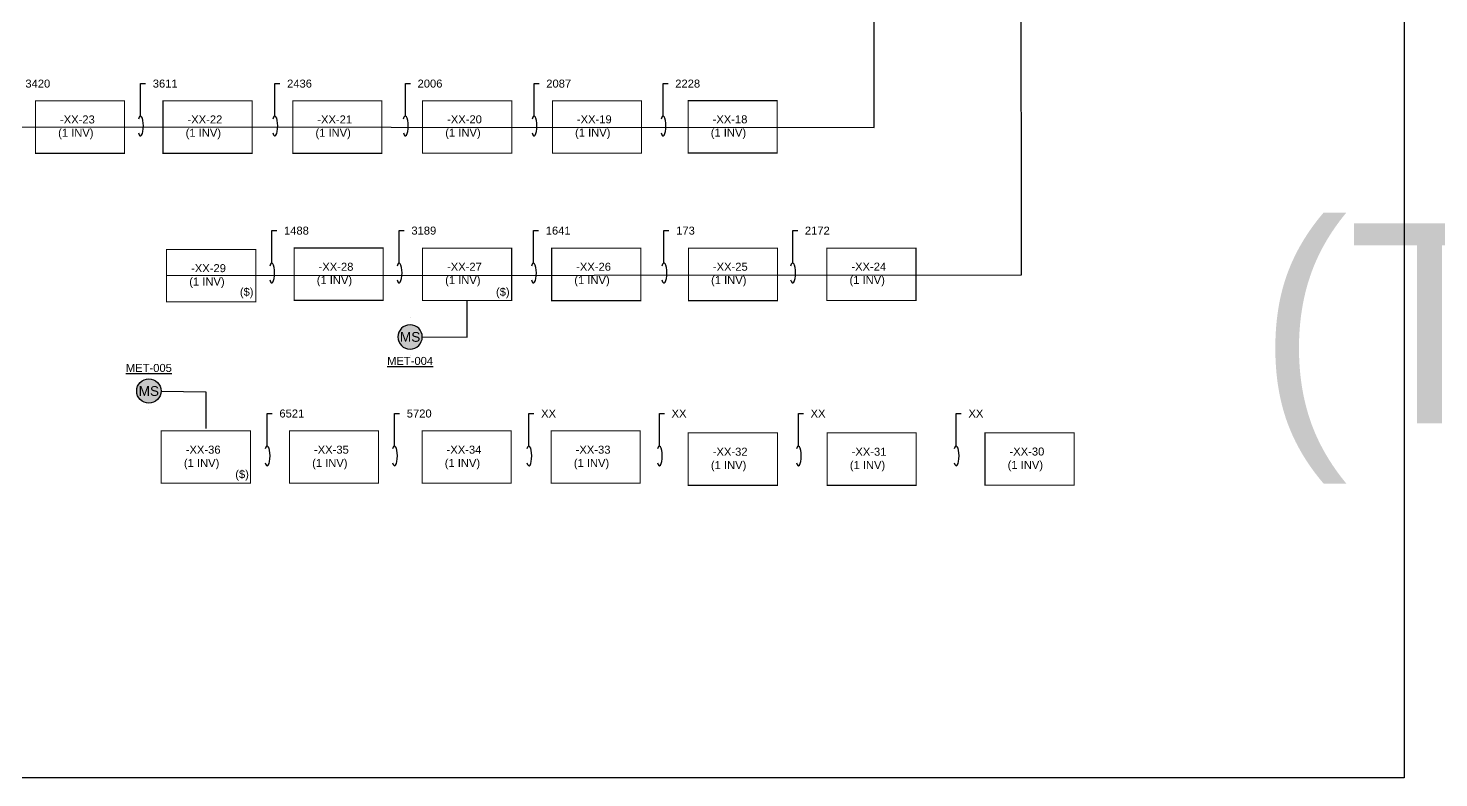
# Model space of a CAD drawing. Header units: feet. Extents: x -17 to 246, y -88 to 32.
# Drawn here: x 111.07 to 128.69, y -58.14 to -48.77 of the extents above; entities that cross this region are included whole.
import ezdxf
from ezdxf import colors
from ezdxf.entities.mleader import LeaderData, LeaderLine
from ezdxf.enums import TextEntityAlignment as Align
from ezdxf.math import Vec2, Vec3

# ---------------------------------------------------------------- set-up
doc = ezdxf.new("R2018")
doc.units = ezdxf.units.FT
doc.header["$MEASUREMENT"] = 0
doc.set_wipeout_variables(frame=1)
doc.linetypes.add('PHANTOM2', pattern=[1.25, 0.625, -0.125, 0.125, -0.125, 0.125, -0.125])
for name, color, linetype in [('E-1LIN-EQPM-ENCL', 8, 'PHANTOM2'), ('E-CABL-FO-6_STND', 121, 'FIBER_OPTIC_6 STRAND'), ('G-ANNO-TEXT', 1, 'Continuous')]:
    doc.layers.add(name, color=color, linetype=linetype)
doc.layers.add('G-NPLT', color=67, linetype='Continuous', plot=False)
doc.styles.add('NEI-A', font='arial.ttf')
doc.styles.get("Standard").update_dxf_attribs({"font": 'arial.ttf'})
doc.linetypes.add('FIBER_OPTIC_6 STRAND', pattern='A,0.2,-0.05,0,-0.05,0.2,-0.15,["FO",Standard,S=0.1,R=0,X=-0.04,Y=-0.05],-0.25,0.2,-0.05,0,-0.05', length=1.2)
doc.linetypes.add('FIBER_OPTIC_FEEDER (OVERALL.5x)', pattern='A,0.1,-0.025,0,-0.025,0.1,-0.2,["FOF",Standard,S=0.13,R=0,X=-0.18,Y=-0.05],-0.2,0.1,-0.025,0,-0.025', length=0.8)

# ---------------------------------------------------------------- blocks, each defined once
blk = doc.blocks.new('PCS')
blk.add_wipeout([(10.99599950689899, 16.644323443245312), (12.109496882982516, 16.644323443245312), (12.109496882982516, 15.98943895719498), (10.99599950689899, 15.98943895719498)])
at = {"layer": 'E-1LIN-EQPM-ENCL', "linetype": 'Continuous', "const_width": 0.01350840653452756}
blk.add_lwpolyline([(12.10949688298251, 16.64432344324531), (10.99599950689899, 16.64432344324531), (10.99599950689899, 15.98943895719498), (12.10949688298251, 15.98943895719498)], close=True, dxfattribs=at)
blk = doc.blocks.new('*U20')
at = {"color": 7}
for p, q in [((0, 0), (-0.9593041620343069, 0.0008158204899417599)), ((0.125, -4.934324553889587e-17), (0, 0))]:
    blk.add_line(p, q, dxfattribs=at)
blk.add_ellipse((-1.037429133783142, 0.000882260264990259), major_axis=(-0.07812497174883515, 6.643977504867601e-05), ratio=0.5999999999999995, dxfattribs=at)
at = {"lineweight": 30, "flags": 104}
blk.add_attdef('TAG', text='', height=0.1, dxfattribs=at).set_placement((0.2060868685137543, 0.002012155059132605), align=Align.MIDDLE_LEFT)
blk = doc.blocks.new('*U29')
h = blk.add_hatch(color=255)
h.dxf.hatch_style = 1
edge = h.paths.add_edge_path()
edge.add_arc((0, 0), 0.15625, 0, 360)
at = {"layer": 'Defpoints', "color": 2}
for p, q in [((0, 0.24375), (0, 0.24375)), ((0, -0.24375), (0, -0.24375))]:
    blk.add_line(p, q, dxfattribs=at)
at = {"layer": 'G-ANNO-TEXT', "linetype": 'Continuous'}
blk.add_circle((0, 0), 0.15625, dxfattribs=at)
at = {"layer": 'G-ANNO-TEXT', "style": 'NEI-A'}
blk.add_attdef('PV_LEGEND_CALLOUT', text='', height=0.125, dxfattribs=at).set_placement((0, 0), align=Align.MIDDLE_CENTER)
blk.add_attdef('PV_LEGEND_DESCRIPTION', text='', height=0.1, dxfattribs=at).set_placement((0.625, 0), align=Align.MIDDLE_LEFT)
blk = doc.blocks.new('*U30')
h = blk.add_hatch(color=255)
h.dxf.hatch_style = 1
edge = h.paths.add_edge_path()
edge.add_arc((0, 0), 0.15625, 0, 360)
at = {"layer": 'Defpoints', "color": 2}
for p, q in [((0, 0.24375), (0, 0.24375)), ((0, -0.24375), (0, -0.24375))]:
    blk.add_line(p, q, dxfattribs=at)
at = {"layer": 'G-ANNO-TEXT', "linetype": 'Continuous'}
blk.add_circle((0, 0), 0.15625, dxfattribs=at)
at = {"layer": 'G-ANNO-TEXT', "style": 'NEI-A'}
blk.add_attdef('PV_LEGEND_CALLOUT', text='', height=0.125, dxfattribs=at).set_placement((0, 0), align=Align.MIDDLE_CENTER)
blk.add_attdef('PV_LEGEND_DESCRIPTION', text='', height=0.1, dxfattribs=at).set_placement((0.625, 0), align=Align.MIDDLE_LEFT)
blk = doc.blocks.new('Equipment Callout Arrowhead')
at = {"color": 0}
blk.add_ellipse((0, 0), major_axis=(0.9902362593291456, -9.069595927502392e-15), ratio=0.2867900931434269, start_param=-0.7998807661979344, end_param=3.94147341978779, dxfattribs=at)

msp = doc.modelspace()

# ---------------------------------------------------------------- linework, layer by layer
at = {"layer": 'E-CABL-FO-6_STND', "ltscale": 0.8, "flags": 128}
for points in [[(115.9909656277778, -52.6289412785553), (116.5504698241469, -52.63101285327653), (116.5504698241469, -52.17343175167249)], [(112.7274949354609, -53.30490718702338), (113.28699913183, -53.31566201886428), (113.28699913183, -53.77324312046832)]]:
    msp.add_lwpolyline(points, dxfattribs=at)

# ---------------------------------------------------------------- block references
for p in [(100.1630517478507, -66.32429113514152), (101.7559034084966, -66.32429113514152), (103.3774025533666, -66.32429113514152), (104.9989016982367, -66.32272426043465), (106.6204008431068, -66.32272426043465), (108.3156327193949, -66.32028235185606), (101.8009809524707, -68.17916627932482), (103.3936750657963, -68.16151880255264), (106.611134728708, -68.16530111188717), (108.3194253879514, -68.16530111188717), (110.0488473959234, -68.16373423718031), (103.3361752173329, -70.4474026065366), (104.9925360690924, -70.4474026065366), (106.6049625941647, -70.4474026065366), (108.317507582626, -70.47317812707153), (110.0526129103189, -70.47317812707153), (112.024367222793, -70.47073621849293)]:
    msp.add_blockref('PCS', p)
at = {"layer": 'G-ANNO-TEXT'}
ref = msp.add_blockref('*U20', (126.2581001146086, -51.20713785547543), dxfattribs=dict(at, xscale=-0.8829409089627208, yscale=0.8829409089627208, zscale=0.8829409089627208, rotation=180))
lines = msp.add_mtext('(TYP.) FOR CABLE TAGGING SEE FO TABLES, THIS DWG.', dxfattribs={"layer": '0', "insert": (126.4400626416194, -51.20891446949231), "char_height": 2.5, "attachment_point": 1, "bg_fill": 3, "box_fill_scale": 1.5, "bg_fill_color": 256, "bg_fill_transparency": 0})
ref.add_attrib('TAG', '', (126.4400626416194, -51.20891446949231), dxfattribs={"flags": 104}).embed_mtext(lines)
ref = msp.add_blockref('*U29', (115.8390906232086, -52.6289412785553), dxfattribs=dict(at, xscale=-0.9720000292433572, yscale=0.9720000292433572, zscale=0.9720000292433572, rotation=180))
ref.add_attrib('PV_LEGEND_CALLOUT', 'MS', dxfattribs={"height": 0.1215000036554196, "style": 'NEI-A'}).set_placement((115.8390906232086, -52.6289412785553), align=Align.MIDDLE_CENTER)
ref = msp.add_blockref('*U30', (112.5756199308917, -53.30490718702338), dxfattribs=dict(at, xscale=0.9720000292433572, yscale=0.9720000292433572, zscale=0.9720000292433572))
ref.add_attrib('PV_LEGEND_CALLOUT', 'MS', dxfattribs={"height": 0.1215000036554196, "style": 'NEI-A'}).set_placement((112.5756199308917, -53.30490718702338), align=Align.MIDDLE_CENTER)

# ---------------------------------------------------------------- texts
at = {"layer": 'G-ANNO-TEXT', "char_height": 0.1, "width": 0.2797221315119032, "style": 'NEI-A'}
for s, insert, attachment_point in [('{\\LMET-005}', (112.5756199308917, -53.06798217989531), 8), ('{\\LMET-004}', (115.8390906232086, -52.8786926922455), 2)]:
    msp.add_mtext(s, dxfattribs=dict(at, insert=insert, attachment_point=attachment_point))

# ---------------------------------------------------------------- next in the draw order: linework, layer by layer
at = {"color": 120, "linetype": 'FIBER_OPTIC_FEEDER (OVERALL.5x)', "flags": 128}
msp.add_lwpolyline([(109.5661995941039, -50.00240226858286), (121.6356929141763, -50.0104158459925), (121.6220803886122, -39.62862085146907)], dxfattribs=at)

# ---------------------------------------------------------------- next in the draw order: block references
for p in [(104.9977216292062, -68.16287070886747), (101.7342509368893, -70.4474026065366)]:
    msp.add_blockref('PCS', p)

# ---------------------------------------------------------------- next in the draw order: texts
at = {"layer": 'G-ANNO-TEXT', "char_height": 0.1, "attachment_point": 5, "style": 'NEI-A'}
for s, width, insert in [('\xa0-XX-23 \\P(1 INV)', 1.074078843687393, (111.6632586661157, -50.00932010833851)), ('\xa0-XX-22 \\P(1 INV)', 1.074078843687393, (113.2561103267615, -50.00932010833851)), ('\xa0-XX-21 \\P(1 INV)', 1.074078843687393, (114.8776094716316, -50.00932010833851)), ('\xa0-XX-20 \\P(1 INV)', 1.074078843687393, (116.4991086165016, -50.00775323363165)), ('\xa0-XX-19 \\P(1 INV)', 1.074078843687393, (118.1206077613717, -50.00775323363165)), ('\xa0-XX-18 \\P(1 INV)', 1.074078843687393, (119.8158396376598, -50.00775323363165)), ('\xa0-XX-29 \\P(1 INV)', 1.074078843687393, (113.3011878707356, -51.86797756185634)), ('\xa0-XX-28 \\P(1 INV)', 1.074078843687393, (114.8938819840612, -51.85033008508415)), ('\xa0-XX-26 \\P(1 INV)', 1.074078843687393, (118.1113416469729, -51.85033008508415)), ('\xa0-XX-25 \\P(1 INV)', 1.074078843687393, (119.8196323062164, -51.85033008508415)), ('\xa0-XX-24 \\P(1 INV)', 1.074078843687393, (121.5490543141883, -51.84876321037728)), ('($)', 0.28859375, (113.7974793030949, -52.08045205369126)), ('\xa0-XX-35 \\P(1 INV)', 1.074078843687393, (114.8363821355978, -54.13621388906814)), ('\xa0-XX-34 \\P(1 INV)', 1.074078843687393, (116.4927429873573, -54.13621388906815)), ('\xa0-XX-33 \\P(1 INV)', 1.074078843687393, (118.1051695124297, -54.13621388906815)), ('\xa0-XX-32 \\P(1 INV)', 1.074078843687393, (119.817714500891, -54.16198940960307)), ('\xa0-XX-31 \\P(1 INV)', 1.074078843687393, (121.5528198285839, -54.16198940960307)), ('\xa0-XX-30 \\P(1 INV)', 1.074078843687393, (123.5245741410579, -54.15954750102446))]:
    msp.add_mtext_dynamic_manual_height_columns(s, width=width, gutter_width=0.546875, heights=[0], dxfattribs=dict(at, insert=insert))

# ---------------------------------------------------------------- next in the draw order: leaders
at = {"layer": 'G-ANNO-TEXT'}
ml = msp.add_multileader_mtext('Standard', dxfattribs=at)
ml.set_content('3420', color=256, style='NEI-A')
ml.set_leader_properties()
ml.set_arrow_properties(name='Equipment Callout Arrowhead')
ml.build(insert=Vec2(0, 0))
ml.multileader.update_dxf_attribs({"dogleg_length": 0.0625, "arrow_head_size": 0.125})
ctx = ml.context
ctx.base_point, ctx.char_height, ctx.arrow_head_size, ctx.landing_gap_size, ctx.plane_origin = Vec3(110.9430268557288, -49.46298232090412), 0.1, 0.125, 0.09, Vec3(110.8808948647409, -49.99267564129978)
notes = []
notes.append((ctx, [(0, (1, 1, 0), (110.8805268557288, -49.46298232090412), (1, 0), 0.0625, [(0, [(110.8808948647409, -49.99267564129978)], 0, [])])]))
ctx.mtext.insert, ctx.mtext.width, ctx.mtext.flow_direction = Vec3(111.0330268557288, -49.41294821449211), 0.001068212824010913, 5
ml = msp.add_multileader_mtext('Standard', dxfattribs=at)
ml.set_content('3611', color=256, style='NEI-A')
ml.set_leader_properties()
ml.set_arrow_properties(name='Equipment Callout Arrowhead')
ml.build(insert=Vec2(0, 0))
ml.multileader.update_dxf_attribs({"dogleg_length": 0.0625, "arrow_head_size": 0.125})
ctx = ml.context
ctx.base_point, ctx.char_height, ctx.arrow_head_size, ctx.landing_gap_size, ctx.plane_origin = Vec3(112.5341871890994, -49.46298232090412), 0.1, 0.125, 0.09, Vec3(112.4720551981115, -49.99267564129978)
notes.append((ctx, [(0, (1, 1, 0), (112.4716871890994, -49.46298232090412), (1, 0), 0.0625, [(0, [(112.4720551981115, -49.99267564129978)], 0, [])])]))
ctx.mtext.insert, ctx.mtext.width, ctx.mtext.flow_direction = Vec3(112.6241871890994, -49.41294821449211), 0.001068212824010913, 5
ml = msp.add_multileader_mtext('Standard', dxfattribs=at)
ml.set_content('2436', color=256, style='NEI-A')
ml.set_leader_properties()
ml.set_arrow_properties(name='Equipment Callout Arrowhead')
ml.build(insert=Vec2(0, 0))
ml.multileader.update_dxf_attribs({"dogleg_length": 0.0625, "arrow_head_size": 0.125})
ctx = ml.context
ctx.base_point, ctx.char_height, ctx.arrow_head_size, ctx.landing_gap_size, ctx.plane_origin = Vec3(114.2123508428006, -49.46298232090412), 0.1, 0.125, 0.09, Vec3(114.1502188518127, -49.99267564129978)
notes.append((ctx, [(0, (1, 1, 0), (114.1498508428006, -49.46298232090412), (1, 0), 0.0625, [(0, [(114.1502188518127, -49.99267564129978)], 0, [])])]))
ctx.mtext.insert, ctx.mtext.width, ctx.mtext.flow_direction = Vec3(114.3023508428006, -49.41294821449211), 0.001068212824010913, 5
ml = msp.add_multileader_mtext('Standard', dxfattribs=at)
ml.set_content('2006', color=256, style='NEI-A')
ml.set_leader_properties()
ml.set_arrow_properties(name='Equipment Callout Arrowhead')
ml.build(insert=Vec2(0, 0))
ml.multileader.update_dxf_attribs({"dogleg_length": 0.0625, "arrow_head_size": 0.125})
ctx = ml.context
ctx.base_point, ctx.char_height, ctx.arrow_head_size, ctx.landing_gap_size, ctx.plane_origin = Vec3(115.8419907389761, -49.46298232090412), 0.1, 0.125, 0.09, Vec3(115.7798587479882, -49.99267564129979)
notes.append((ctx, [(0, (1, 1, 0), (115.7794907389761, -49.46298232090412), (1, 0), 0.0625, [(0, [(115.7798587479882, -49.99267564129979)], 0, [])])]))
ctx.mtext.insert, ctx.mtext.width, ctx.mtext.flow_direction = Vec3(115.9319907389761, -49.41294821449212), 0.001068212824010913, 5
ml = msp.add_multileader_mtext('Standard', dxfattribs=at)
ml.set_content('2087', color=256, style='NEI-A')
ml.set_leader_properties()
ml.set_arrow_properties(name='Equipment Callout Arrowhead')
ml.build(insert=Vec2(0, 0))
ml.multileader.update_dxf_attribs({"dogleg_length": 0.0625, "arrow_head_size": 0.125})
ctx = ml.context
ctx.base_point, ctx.char_height, ctx.arrow_head_size, ctx.landing_gap_size, ctx.plane_origin = Vec3(117.449863374907, -49.46298232090413), 0.1, 0.125, 0.09, Vec3(117.3877313839191, -49.9926756412998)
notes.append((ctx, [(0, (1, 1, 0), (117.387363374907, -49.46298232090413), (1, 0), 0.0625, [(0, [(117.3877313839191, -49.9926756412998)], 0, [])])]))
ctx.mtext.insert, ctx.mtext.width, ctx.mtext.flow_direction = Vec3(117.539863374907, -49.41294821449213), 0.001068212824010913, 5
ml = msp.add_multileader_mtext('Standard', dxfattribs=at)
ml.set_content('2228', color=256, style='NEI-A')
ml.set_leader_properties()
ml.set_arrow_properties(name='Equipment Callout Arrowhead')
ml.build(insert=Vec2(0, 0))
ml.multileader.update_dxf_attribs({"dogleg_length": 0.0625, "arrow_head_size": 0.125})
ctx = ml.context
ctx.base_point, ctx.char_height, ctx.arrow_head_size, ctx.landing_gap_size, ctx.plane_origin = Vec3(119.061277894572, -49.46298232090413), 0.1, 0.125, 0.09, Vec3(118.9991459035841, -49.9926756412998)
notes.append((ctx, [(0, (1, 1, 0), (118.998777894572, -49.46298232090413), (1, 0), 0.0625, [(0, [(118.9991459035841, -49.9926756412998)], 0, [])])]))
ctx.mtext.insert, ctx.mtext.width, ctx.mtext.flow_direction = Vec3(119.151277894572, -49.41294821449213), 0.001068212824010913, 5
ml = msp.add_multileader_mtext('Standard', dxfattribs=at)
ml.set_content('1488', color=256, style='NEI-A')
ml.set_leader_properties()
ml.set_arrow_properties(name='Equipment Callout Arrowhead')
ml.build(insert=Vec2(0, 0))
ml.multileader.update_dxf_attribs({"dogleg_length": 0.0625, "arrow_head_size": 0.125})
ctx = ml.context
ctx.base_point, ctx.char_height, ctx.arrow_head_size, ctx.landing_gap_size, ctx.plane_origin = Vec3(114.1736501736744, -51.30020998831522), 0.1, 0.125, 0.09, Vec3(114.1115181826865, -51.82990330871089)
notes.append((ctx, [(0, (1, 1, 0), (114.1111501736744, -51.30020998831522), (1, 0), 0.0625, [(0, [(114.1115181826865, -51.82990330871089)], 0, [])])]))
ctx.mtext.insert, ctx.mtext.width, ctx.mtext.flow_direction = Vec3(114.2636501736744, -51.25017588190322), 0.001068212824010913, 5
ml = msp.add_multileader_mtext('Standard', dxfattribs=at)
ml.set_content('1641', color=256, style='NEI-A')
ml.set_leader_properties()
ml.set_arrow_properties(name='Equipment Callout Arrowhead')
ml.build(insert=Vec2(0, 0))
ml.multileader.update_dxf_attribs({"dogleg_length": 0.0625, "arrow_head_size": 0.125})
ctx = ml.context
ctx.base_point, ctx.char_height, ctx.arrow_head_size, ctx.landing_gap_size, ctx.plane_origin = Vec3(117.4429741607462, -51.30020998831522), 0.1, 0.125, 0.09, Vec3(117.3808421697583, -51.82990330871089)
notes.append((ctx, [(0, (1, 1, 0), (117.3804741607462, -51.30020998831522), (1, 0), 0.0625, [(0, [(117.3808421697583, -51.82990330871089)], 0, [])])]))
ctx.mtext.insert, ctx.mtext.width, ctx.mtext.flow_direction = Vec3(117.5329741607462, -51.25017588190322), 0.001068212824010913, 5
ml = msp.add_multileader_mtext('Standard', dxfattribs=at)
ml.set_content('173', color=256, style='NEI-A')
ml.set_leader_properties()
ml.set_arrow_properties(name='Equipment Callout Arrowhead')
ml.build(insert=Vec2(0, 0))
ml.multileader.update_dxf_attribs({"dogleg_length": 0.0625, "arrow_head_size": 0.125})
ctx = ml.context
ctx.base_point, ctx.char_height, ctx.arrow_head_size, ctx.landing_gap_size, ctx.plane_origin = Vec3(119.0726140569217, -51.30020998831523), 0.1, 0.125, 0.09, Vec3(119.0104820659338, -51.8299033087109)
notes.append((ctx, [(0, (1, 1, 0), (119.0101140569217, -51.30020998831523), (1, 0), 0.0625, [(0, [(119.0104820659338, -51.8299033087109)], 0, [])])]))
ctx.mtext.insert, ctx.mtext.width, ctx.mtext.flow_direction = Vec3(119.1626140569217, -51.25017588190322), 0.001068212824010913, 5
ml = msp.add_multileader_mtext('Standard', dxfattribs=at)
ml.set_content('2172', color=256, style='NEI-A')
ml.set_leader_properties()
ml.set_arrow_properties(name='Equipment Callout Arrowhead')
ml.build(insert=Vec2(0, 0))
ml.multileader.update_dxf_attribs({"dogleg_length": 0.0625, "arrow_head_size": 0.125})
ctx = ml.context
ctx.base_point, ctx.char_height, ctx.arrow_head_size, ctx.landing_gap_size, ctx.plane_origin = Vec3(120.6804866928525, -51.30020998831524), 0.1, 0.125, 0.09, Vec3(120.6183547018646, -51.8299033087109)
notes.append((ctx, [(0, (1, 1, 0), (120.6179866928525, -51.30020998831524), (1, 0), 0.0625, [(0, [(120.6183547018646, -51.8299033087109)], 0, [])])]))
ctx.mtext.insert, ctx.mtext.width, ctx.mtext.flow_direction = Vec3(120.7704866928525, -51.25017588190323), 0.001068212824010913, 5
ml = msp.add_multileader_mtext('Standard', dxfattribs=at)
ml.set_content('6521', color=256, style='NEI-A')
ml.set_leader_properties()
ml.set_arrow_properties(name='Equipment Callout Arrowhead')
ml.build(insert=Vec2(0, 0))
ml.multileader.update_dxf_attribs({"dogleg_length": 0.0625, "arrow_head_size": 0.125})
ctx = ml.context
ctx.base_point, ctx.char_height, ctx.arrow_head_size, ctx.landing_gap_size, ctx.plane_origin = Vec3(114.116150325211, -53.5860937922992), 0.1, 0.125, 0.09, Vec3(114.0540183342231, -54.11578711269486)
notes.append((ctx, [(0, (1, 1, 0), (114.053650325211, -53.5860937922992), (1, 0), 0.0625, [(0, [(114.0540183342231, -54.11578711269486)], 0, [])])]))
ctx.mtext.insert, ctx.mtext.width, ctx.mtext.flow_direction = Vec3(114.206150325211, -53.53605968588719), 0.001068212824010913, 5
ml = msp.add_multileader_mtext('Standard', dxfattribs=at)
ml.set_content('5720', color=256, style='NEI-A')
ml.set_leader_properties()
ml.set_arrow_properties(name='Equipment Callout Arrowhead')
ml.build(insert=Vec2(0, 0))
ml.multileader.update_dxf_attribs({"dogleg_length": 0.0625, "arrow_head_size": 0.125})
ctx = ml.context
ctx.base_point, ctx.char_height, ctx.arrow_head_size, ctx.landing_gap_size, ctx.plane_origin = Vec3(115.7073106585815, -53.5860937922992), 0.1, 0.125, 0.09, Vec3(115.6451786675936, -54.11578711269486)
notes.append((ctx, [(0, (1, 1, 0), (115.6448106585815, -53.5860937922992), (1, 0), 0.0625, [(0, [(115.6451786675936, -54.11578711269486)], 0, [])])]))
ctx.mtext.insert, ctx.mtext.width, ctx.mtext.flow_direction = Vec3(115.7973106585815, -53.53605968588719), 0.001068212824010913, 5
ml = msp.add_multileader_mtext('Standard', dxfattribs=at)
ml.set_content('XX', color=256, style='NEI-A')
ml.set_leader_properties()
ml.set_arrow_properties(name='Equipment Callout Arrowhead')
ml.build(insert=Vec2(0, 0))
ml.multileader.update_dxf_attribs({"dogleg_length": 0.0625, "arrow_head_size": 0.125})
ctx = ml.context
ctx.base_point, ctx.char_height, ctx.arrow_head_size, ctx.landing_gap_size, ctx.plane_origin = Vec3(117.3854743122828, -53.5860937922992), 0.1, 0.125, 0.09, Vec3(117.3233423212949, -54.11578711269486)
notes.append((ctx, [(0, (1, 1, 0), (117.3229743122828, -53.5860937922992), (1, 0), 0.0625, [(0, [(117.3233423212949, -54.11578711269486)], 0, [])])]))
ctx.mtext.insert, ctx.mtext.width, ctx.mtext.flow_direction = Vec3(117.4754743122828, -53.53605968588719), 0.001068212824010913, 5
ml = msp.add_multileader_mtext('Standard', dxfattribs=at)
ml.set_content('XX', color=256, style='NEI-A')
ml.set_leader_properties()
ml.set_arrow_properties(name='Equipment Callout Arrowhead')
ml.build(insert=Vec2(0, 0))
ml.multileader.update_dxf_attribs({"dogleg_length": 0.0625, "arrow_head_size": 0.125})
ctx = ml.context
ctx.base_point, ctx.char_height, ctx.arrow_head_size, ctx.landing_gap_size, ctx.plane_origin = Vec3(119.0151142084582, -53.5860937922992), 0.1, 0.125, 0.09, Vec3(118.9529822174703, -54.11578711269487)
notes.append((ctx, [(0, (1, 1, 0), (118.9526142084582, -53.5860937922992), (1, 0), 0.0625, [(0, [(118.9529822174703, -54.11578711269487)], 0, [])])]))
ctx.mtext.insert, ctx.mtext.width, ctx.mtext.flow_direction = Vec3(119.1051142084582, -53.5360596858872), 0.001068212824010913, 5
ml = msp.add_multileader_mtext('Standard', dxfattribs=at)
ml.set_content('XX', color=256, style='NEI-A')
ml.set_leader_properties()
ml.set_arrow_properties(name='Equipment Callout Arrowhead')
ml.build(insert=Vec2(0, 0))
ml.multileader.update_dxf_attribs({"dogleg_length": 0.0625, "arrow_head_size": 0.125})
ctx = ml.context
ctx.base_point, ctx.char_height, ctx.arrow_head_size, ctx.landing_gap_size, ctx.plane_origin = Vec3(120.751860634321, -53.58609379229921), 0.1, 0.125, 0.09, Vec3(120.6897286433331, -54.11578711269487)
notes.append((ctx, [(0, (1, 1, 0), (120.689360634321, -53.58609379229921), (1, 0), 0.0625, [(0, [(120.6897286433331, -54.11578711269487)], 0, [])])]))
ctx.mtext.insert, ctx.mtext.width, ctx.mtext.flow_direction = Vec3(120.841860634321, -53.5360596858872), 0.001068212824010913, 5
ml = msp.add_multileader_mtext('Standard', dxfattribs=at)
ml.set_content('XX', color=256, style='NEI-A')
ml.set_leader_properties()
ml.set_arrow_properties(name='Equipment Callout Arrowhead')
ml.build(insert=Vec2(0, 0))
ml.multileader.update_dxf_attribs({"dogleg_length": 0.0625, "arrow_head_size": 0.125})
ctx = ml.context
ctx.base_point, ctx.char_height, ctx.arrow_head_size, ctx.landing_gap_size, ctx.plane_origin = Vec3(122.723614946795, -53.58609379229921), 0.1, 0.125, 0.09, Vec3(122.6614829558071, -54.11578711269487)
notes.append((ctx, [(0, (1, 1, 0), (122.661114946795, -53.58609379229921), (1, 0), 0.0625, [(0, [(122.6614829558071, -54.11578711269487)], 0, [])])]))
ctx.mtext.insert, ctx.mtext.width, ctx.mtext.flow_direction = Vec3(122.813614946795, -53.5360596858872), 0.001068212824010913, 5
for ctx, leaders in notes:
    for number, flags, end, landing, length, lines in leaders:
        leader = LeaderData()
        leader.index, (leader.has_last_leader_line, leader.has_dogleg_vector, leader.attachment_direction) = number, flags
        leader.last_leader_point, leader.dogleg_vector, leader.dogleg_length = Vec3(end), Vec3(landing), length
        for number, points, colour, breaks in lines:
            line = LeaderLine()
            line.index, line.vertices, line.color, line.breaks = number, Vec3.list(points), colors.encode_raw_color(colour), breaks
            leader.lines.append(line)
        ctx.leaders.append(leader)

# ---------------------------------------------------------------- next in the draw order: linework, layer by layer
at = {"color": 120, "linetype": 'FIBER_OPTIC_FEEDER (OVERALL.5x)', "flags": 128}
msp.add_lwpolyline([(112.7950463128614, -51.86336426270249), (123.4757454017233, -51.85142582273815), (123.4621328761592, -39.62624103796469)], dxfattribs=at)
at = {"layer": 'G-NPLT'}
msp.add_lwpolyline([(101.3456951362603, -35.12816198897939), (128.2547864582709, -35.12816198897939), (128.2547864582709, -58.13874823294077), (101.3456951362603, -58.13874823294077)], close=True, dxfattribs=at)

# ---------------------------------------------------------------- next in the draw order: texts
at = {"layer": 'G-ANNO-TEXT', "char_height": 0.1, "attachment_point": 5, "style": 'NEI-A'}
for s, width, insert in [('\xa0-XX-27 \\P(1 INV)', 1.074078843687393, (116.4979285474711, -51.85033008508415)), ('($)', 0.28859375, (116.9972304103815, -52.08045205369126)), ('\xa0-XX-36 \\P(1 INV)', 1.074078843687393, (113.2344578551542, -54.13621388906813)), ('($)', 0.28859375, (113.7400967708419, -54.35884063672873))]:
    msp.add_mtext_dynamic_manual_height_columns(s, width=width, gutter_width=0.546875, heights=[0], dxfattribs=dict(at, insert=insert))

# ---------------------------------------------------------------- next in the draw order: leaders
at = {"layer": 'G-ANNO-TEXT'}
ml = msp.add_multileader_mtext('Standard', dxfattribs=at)
ml.set_content('3189', color=256, style='NEI-A')
ml.set_leader_properties()
ml.set_arrow_properties(name='Equipment Callout Arrowhead')
ml.build(insert=Vec2(0, 0))
ml.multileader.update_dxf_attribs({"dogleg_length": 0.0625, "arrow_head_size": 0.125})
ctx = ml.context
ctx.base_point, ctx.char_height, ctx.arrow_head_size, ctx.landing_gap_size, ctx.plane_origin = Vec3(115.7648105070449, -51.30020998831522), 0.1, 0.125, 0.09, Vec3(115.702678516057, -51.82990330871089)
notes = []
notes.append((ctx, [(0, (1, 1, 0), (115.7023105070449, -51.30020998831522), (1, 0), 0.0625, [(0, [(115.702678516057, -51.82990330871089)], 0, [])])]))
ctx.mtext.insert, ctx.mtext.width, ctx.mtext.flow_direction = Vec3(115.8548105070449, -51.25017588190322), 0.001068212824010913, 5
for ctx, leaders in notes:
    for number, flags, end, landing, length, lines in leaders:
        leader = LeaderData()
        leader.index, (leader.has_last_leader_line, leader.has_dogleg_vector, leader.attachment_direction) = number, flags
        leader.last_leader_point, leader.dogleg_vector, leader.dogleg_length = Vec3(end), Vec3(landing), length
        for number, points, colour, breaks in lines:
            line = LeaderLine()
            line.index, line.vertices, line.color, line.breaks = number, Vec3.list(points), colors.encode_raw_color(colour), breaks
            leader.lines.append(line)
        ctx.leaders.append(leader)

doc.saveas('drawing.dxf')
